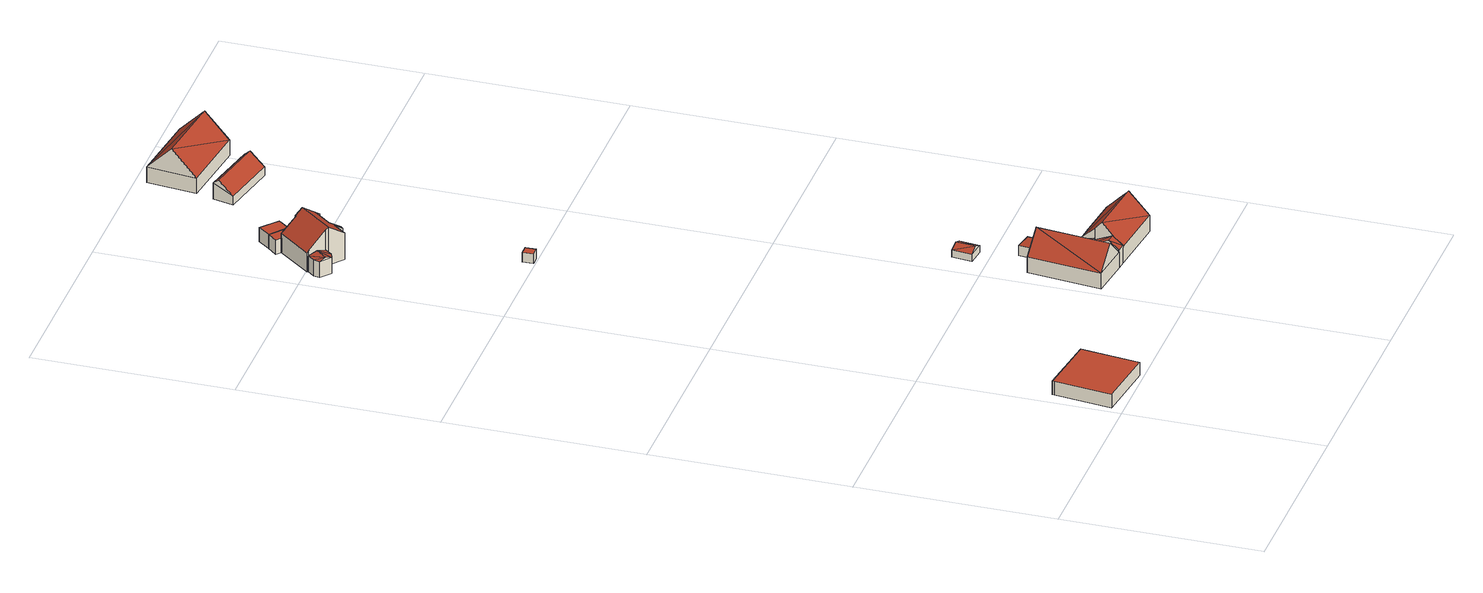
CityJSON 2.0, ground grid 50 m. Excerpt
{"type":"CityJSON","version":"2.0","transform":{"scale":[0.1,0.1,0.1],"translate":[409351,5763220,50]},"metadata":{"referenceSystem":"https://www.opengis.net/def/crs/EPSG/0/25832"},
"CityObjects":{
"building1":{"type":"Building","attributes":{"Gemeindeschluessel":"05515000","Geometrietyp2DReferenz":"3000","function":"31001_2000","roofType":"1000","measuredHeight":3.59},"address":[{"country":"Germany","locality":"Münster","thoroughfareNumber":"511","thoroughfareName":"Schifffahrter Damm"}],"geometry":[{"type":"Solid","lod":"2","boundaries":[[[[0,1,2,3]],[[4,5,1,0]],[[6,7,5,4]],[[8,9,7,6]],[[10,11,9,8]],[[3,2,11,10]],[[8,6,4,0,3,10]],[[1,5,7,9,11,2]]]],"semantics":{"surfaces":[{"type":"WallSurface"},{"type":"RoofSurface"},{"type":"GroundSurface"}],"values":[[0,0,0,0,0,0,1,2]]}}]},
"building2":{"type":"Building","attributes":{"Gemeindeschluessel":"05515000","Geometrietyp2DReferenz":"3000","function":"31001_2500","roofType":"1000","measuredHeight":2.58},"address":[{"country":"Germany","locality":"Münster","thoroughfareNumber":"525a","thoroughfareName":"Schifffahrter Damm"}],"geometry":[{"type":"Solid","lod":"2","boundaries":[[[[12,13,14,15]],[[16,17,13,12]],[[18,19,17,16]],[[15,14,19,18]],[[16,12,15,18]],[[13,17,19,14]]]],"semantics":{"surfaces":[{"type":"WallSurface"},{"type":"RoofSurface"},{"type":"GroundSurface"}],"values":[[0,0,0,0,1,2]]}}]},
"building3":{"type":"Building","attributes":{"Gemeindeschluessel":"05515000","Geometrietyp2DReferenz":"3000","function":"31001_1000"},"address":[{"country":"Germany","locality":"Münster","thoroughfareNumber":"525","thoroughfareName":"Schifffahrter Damm"}],"children":["building3-1","building3-2","building3-3"]},
"building3-1":{"type":"BuildingPart","attributes":{"roofType":"5000","measuredHeight":4.87},"parents":["building3"],"geometry":[{"type":"Solid","lod":"2","boundaries":[[[[20,21,22,23]],[[24,25,21,20]],[[26,27,25,24]],[[28,29,27,26]],[[30,31,29,28]],[[20,23,32]],[[24,20,32]],[[32,33,24]],[[33,32,30]],[[33,30,28]],[[28,26,33]],[[24,33,26]],[[21,25,27,29,31,22]],[[31,30,23,22]],[[30,32,23]]]],"semantics":{"surfaces":[{"type":"WallSurface"},{"type":"RoofSurface"},{"type":"GroundSurface"},{"type":"ClosureSurface"}],"values":[[0,0,0,0,0,1,1,1,1,1,1,0,2,3,3]]}}]},
"building3-2":{"type":"BuildingPart","attributes":{"roofType":"1000","measuredHeight":3.75},"parents":["building3"],"geometry":[{"type":"Solid","lod":"2","boundaries":[[[[34,35,36,37]],[[38,39,35,34]],[[40,41,42,43]],[[44,45,41,40]],[[37,36,45,44]],[[40,43,46,38,34,37,44]],[[35,39,47,42,41,45,36]],[[39,38,46,47]],[[47,46,43,42]]]],"semantics":{"surfaces":[{"type":"WallSurface"},{"type":"RoofSurface"},{"type":"GroundSurface"},{"type":"ClosureSurface"}],"values":[[0,0,0,0,0,1,2,3,3]]}}]},
"building3-3":{"type":"BuildingPart","attributes":{"roofType":"3100","measuredHeight":10.08},"parents":["building3"],"geometry":[{"type":"Solid","lod":"2","boundaries":[[[[48,49,50,51]],[[52,53,49,48]],[[54,55,53,52]],[[56,57,55,54]],[[58,59,57,56]],[[60,61,59,58]],[[62,23,22,61,60]],[[63,64,31,30,65]],[[66,43,42,64,63]],[[67,68,39,38,69]],[[70,71,68,67]],[[72,73,71,70]],[[51,50,73,72]],[[69,74,66,63,65,62,60,67]],[[58,56,54,52,48,51,72,70,67,60]],[[49,53,55,57,59,61,22,31,64,42,47,39,68,71,73,50]],[[30,32,23,62,65]],[[31,22,23,30]],[[23,32,30]],[[43,66,74,46]],[[47,42,43,46]],[[46,74,69,38]],[[39,47,46,38]]]],"semantics":{"surfaces":[{"type":"WallSurface"},{"type":"RoofSurface"},{"type":"GroundSurface"},{"type":"ClosureSurface"}],"values":[[0,0,0,0,0,0,0,0,0,0,0,0,0,1,1,2,0,3,3,0,3,0,3]]}}]},
"building4":{"type":"Building","attributes":{"Gemeindeschluessel":"05515000","Geometrietyp2DReferenz":"3000","function":"51009_1610","roofType":"2100","measuredHeight":4.98},"geometry":[{"type":"Solid","lod":"2","boundaries":[[[[75,76,77,78]],[[79,80,76,75]],[[81,82,80,79]],[[78,77,82,81]],[[79,75,78,81]],[[76,80,82,77]]]],"semantics":{"surfaces":[{"type":"WallSurface"},{"type":"RoofSurface"},{"type":"GroundSurface"}],"values":[[0,0,0,0,1,2]]}}]},
"building5":{"type":"Building","attributes":{"Gemeindeschluessel":"05515000","Geometrietyp2DReferenz":"3000","function":"31001_1310","roofType":"3100","measuredHeight":2.9},"geometry":[{"type":"Solid","lod":"2","boundaries":[[[[83,84,85,86]],[[87,88,84,83]],[[89,90,88,87]],[[86,85,90,89]],[[83,91,87]],[[89,92,86]],[[83,86,92]],[[92,91,83]],[[91,92,89]],[[89,87,91]],[[84,88,90,85]]]],"semantics":{"surfaces":[{"type":"WallSurface"},{"type":"RoofSurface"},{"type":"GroundSurface"}],"values":[[0,0,0,0,0,0,1,1,1,1,2]]}}]},
"building6":{"type":"Building","attributes":{"name":"Pieper","Gemeindeschluessel":"05515000","Geometrietyp2DReferenz":"3000","function":"31001_1100"},"address":[{"country":"Germany","locality":"Münster","thoroughfareNumber":"512","thoroughfareName":"Schifffahrter Damm"}],"children":["building6-1","building6-2","building6-3"]},
"building6-1":{"type":"BuildingPart","attributes":{"roofType":"3100","measuredHeight":9.56},"parents":["building6"],"geometry":[{"type":"Solid","lod":"2","boundaries":[[[[93,94,95,96]],[[97,98,94,93]],[[99,100,101,102]],[[103,104,100,99]],[[105,106,104,103]],[[107,108,106,105]],[[96,95,108,107]],[[109,110,111,107]],[[111,102,97,93,96,107]],[[103,99,110]],[[111,110,99]],[[109,107,105]],[[110,109,105,103]],[[111,99,102]],[[94,98,101,100,104,106,108,95]],[[98,97,102,101]]]],"semantics":{"surfaces":[{"type":"WallSurface"},{"type":"RoofSurface"},{"type":"GroundSurface"},{"type":"ClosureSurface"}],"values":[[0,0,0,0,0,0,0,1,1,1,1,0,0,0,2,3]]}}]},
"building6-2":{"type":"BuildingPart","attributes":{"roofType":"3100","measuredHeight":9.69},"parents":["building6"],"geometry":[{"type":"Solid","lod":"2","boundaries":[[[[112,113,114,115]],[[116,117,113,112]],[[118,119,117,116]],[[120,121,119,118]],[[122,123,121,120]],[[124,125,123,122]],[[126,127,125,124]],[[128,129,130,131]],[[115,114,129,128]],[[132,120,118,116,112,115,128,133]],[[134,135,136,133,128]],[[136,135,124]],[[135,137,138,126,124]],[[139,134,128,131]],[[132,133,136,124,122]],[[132,122,120]],[[113,117,119,121,123,125,127,130,129,114]],[[127,126,131,130]],[[134,139,140,137,135]],[[139,131,126,138]],[[139,138,137,140]]]],"semantics":{"surfaces":[{"type":"WallSurface"},{"type":"RoofSurface"},{"type":"GroundSurface"},{"type":"ClosureSurface"}],"values":[[0,0,0,0,0,0,0,0,0,1,1,1,1,0,0,0,2,3,0,3,3]]}}]},
"building6-3":{"type":"BuildingPart","attributes":{"roofType":"3100","measuredHeight":6.83},"parents":["building6"],"geometry":[{"type":"Solid","lod":"2","boundaries":[[[[139,131,130,98,97,141]],[[142,102,101,127,126,143]],[[142,144,141]],[[140,139,141]],[[141,144,140]],[[143,137,140,144]],[[144,142,143]],[[130,127,101,98]],[[138,143,126]],[[127,130,131,126]],[[131,139,138,126]],[[102,142,141,97]],[[98,101,102,97]],[[143,138,137]],[[137,138,139,140]]]],"semantics":{"surfaces":[{"type":"WallSurface"},{"type":"RoofSurface"},{"type":"GroundSurface"},{"type":"ClosureSurface"}],"values":[[0,0,0,1,1,1,1,2,0,3,3,0,3,0,3]]}}]},
"building7":{"type":"Building","attributes":{"Gemeindeschluessel":"05515000","Geometrietyp2DReferenz":"3000","function":"31001_2460","roofType":"2100","measuredHeight":2.64},"geometry":[{"type":"Solid","lod":"2","boundaries":[[[[145,146,147,148]],[[149,150,146,145]],[[151,152,150,149]],[[153,154,152,151]],[[155,156,154,153]],[[148,147,156,155]],[[153,151,149,145,148,155]],[[146,150,152,154,156,147]]]],"semantics":{"surfaces":[{"type":"WallSurface"},{"type":"RoofSurface"},{"type":"GroundSurface"}],"values":[[0,0,0,0,0,0,1,2]]}}]},
"building8":{"type":"Building","attributes":{"Gemeindeschluessel":"05515000","Geometrietyp2DReferenz":"3000","function":"51009_1610","roofType":"2100","measuredHeight":3.58},"geometry":[{"type":"Solid","lod":"2","boundaries":[[[[157,158,159,160]],[[161,162,158,157]],[[163,164,162,161]],[[165,166,164,163]],[[167,168,166,165]],[[160,159,168,167]],[[165,163,161,157,160,167]],[[158,162,164,166,168,159]]]],"semantics":{"surfaces":[{"type":"WallSurface"},{"type":"RoofSurface"},{"type":"GroundSurface"}],"values":[[0,0,0,0,0,0,1,2]]}}]},
"building9":{"type":"Building","attributes":{"Gemeindeschluessel":"05515000","Geometrietyp2DReferenz":"3000","function":"31001_2460","roofType":"1000","measuredHeight":3.83},"geometry":[{"type":"Solid","lod":"2","boundaries":[[[[169,170,36,37]],[[171,172,170,169]],[[34,35,172,171]],[[37,36,35,34]],[[171,169,37,34]],[[170,172,35,36]]]],"semantics":{"surfaces":[{"type":"WallSurface"},{"type":"RoofSurface"},{"type":"GroundSurface"}],"values":[[0,0,0,0,1,2]]}}]},
"building10":{"type":"Building","attributes":{"Gemeindeschluessel":"05515000","Geometrietyp2DReferenz":"3000","function":"31001_2700","roofType":"3100","measuredHeight":5.43},"geometry":[{"type":"Solid","lod":"2","boundaries":[[[[173,174,175,176]],[[177,178,174,173]],[[179,180,178,177]],[[176,175,180,179]],[[173,181,177]],[[179,182,176]],[[176,182,181,173]],[[177,181,182,179]],[[174,178,180,175]]]],"semantics":{"surfaces":[{"type":"WallSurface"},{"type":"RoofSurface"},{"type":"GroundSurface"}],"values":[[0,0,0,0,0,0,1,1,2]]}}]},
"building11":{"type":"Building","attributes":{"Gemeindeschluessel":"05515000","Geometrietyp2DReferenz":"3000","function":"31001_2700","roofType":"3100","measuredHeight":10.52},"geometry":[{"type":"Solid","lod":"2","boundaries":[[[[183,184,185,186]],[[187,188,184,183]],[[189,190,188,187]],[[186,185,190,189]],[[183,191,187]],[[189,192,186]],[[186,192,191]],[[191,183,186]],[[192,189,187]],[[187,191,192]],[[184,188,190,185]]]],"semantics":{"surfaces":[{"type":"WallSurface"},{"type":"RoofSurface"},{"type":"GroundSurface"}],"values":[[0,0,0,0,0,0,1,1,1,1,2]]}}]}
},
"vertices":[
[22,169,48],[22,169,12],[5,26,12],[5,26,48],[23,175,48],[23,175,12],[182,155,48],[182,155,12],[181,149,48],[181,149,12],[164,6,48],[164,6,12],
[268,1531,32],[268,1531,6],[245,1531,6],[245,1531,32],[268,1504,32],[268,1504,6],[246,1504,32],[246,1504,6],
[83,1945,47],[83,1945,4],[98,1963,4],[98,1963,47],[68,1939,47],[68,1939,4],[42,1960,47],[42,1960,4],[45,1976,47],[45,1976,4],[60,1994,47],[60,1994,4],[79,1978,53],[55,1950,53],
[176,2078,42],[176,2078,4],[133,2113,4],[133,2113,42],[158,2056,42],[158,2056,4],[126,2079,42],[126,2079,4],[125,2079,4],[125,2079,42],[113,2089,42],[113,2089,4],[156,2053,42],[156,2053,4],
[163,1976,81],[163,1976,4],[198,2018,4],[198,2018,81],[189,1955,59],[189,1955,4],[183,1948,59],[183,1948,4],[165,1962,75],[165,1962,4],[138,1929,75],[138,1929,4],[103,1958,105],[103,1958,4],[98,1963,100],[57,1996,55],[57,1996,4],[60,1994,58],[125,2079,55],[173,2043,105],[173,2043,4],[158,2056,89],[208,2014,74],[208,2014,4],[206,2011,74],[206,2011,4],[156,2053,89],
[638,305,44],[638,305,6],[635,271,6],[635,271,56],[663,303,44],[663,303,6],[659,268,56],[659,268,6],
[604,530,21],[604,530,2],[610,581,2],[610,581,21],[560,535,21],[560,535,2],[565,586,21],[565,586,2],[582,533,31],[587,583,31],
[638,305,47],[638,305,5],[647,382,5],[647,382,47],[635,271,47],[635,271,5],[525,210,47],[525,210,5],[627,198,5],[627,198,47],[545,396,47],[545,396,5],[609,388,47],[609,388,5],[647,384,47],[647,384,5],[609,388,86],[596,390,100],[576,204,100],
[706,298,48],[706,298,5],[673,301,5],[673,301,48],[785,289,48],[785,289,5],[815,286,48],[815,286,5],[817,285,48],[817,285,5],[812,242,48],[812,242,5],[806,179,48],[806,179,5],[651,196,48],[651,196,5],[663,303,48],[663,303,5],[659,268,5],[659,268,48],[812,242,92],[811,232,101],[659,268,82],[657,249,102],[811,232,102],[653,217,69],[651,199,52],[659,268,52],[654,221,73],
[635,271,52],[627,198,52],[651,196,52],[630,224,73],
[615,439,31],[615,439,4],[609,388,4],[609,388,31],[667,433,26],[667,433,4],[661,381,26],[661,381,4],[647,382,27],[647,382,4],[647,384,27],[647,384,4],
[163,1976,46],[163,1976,10],[189,1955,10],[189,1955,39],[198,2018,46],[198,2018,10],[206,2011,44],[206,2011,10],[208,2014,44],[208,2014,10],[226,2000,39],[226,2000,10],
[157,2143,42],[157,2143,4],[200,2107,42],[200,2107,4],
[461,2271,45],[461,2271,2],[313,2303,2],[313,2303,45],[450,2219,25],[450,2219,2],[302,2250,25],[302,2250,2],[458,2257,57],[310,2288,57],
[324,2346,44],[324,2346,3],[512,2324,3],[512,2324,44],[339,2472,44],[339,2472,3],[527,2450,44],[527,2450,3],[332,2409,108],[520,2387,108]
]}
